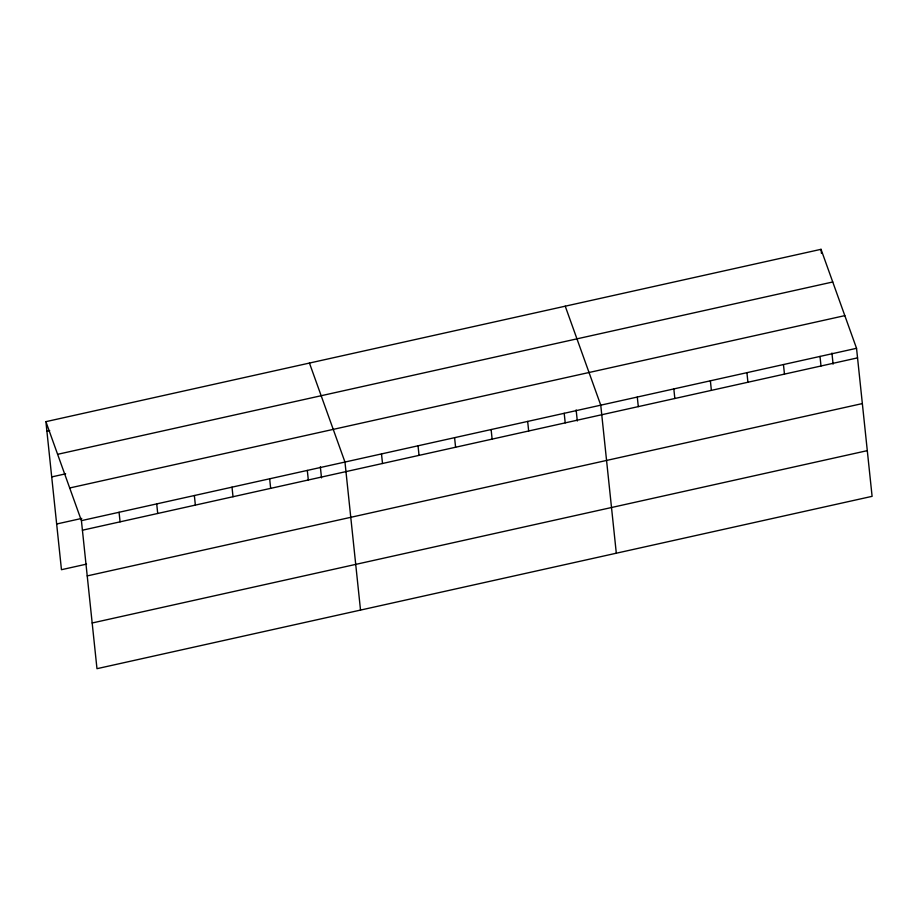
<?xml version="1.0" encoding="UTF-8"?>
<svg xmlns="http://www.w3.org/2000/svg" width="918" height="918" viewBox="0 0 918 918"><rect width="100%" height="100%" fill="white"/><g stroke="black" fill="none" stroke-linecap="round" stroke-linejoin="round"><path stroke-width="1.38" d="M45.9 421.66L821.025 249.317L856.54 348.301L872.1 496.34L96.975 668.683L81.415 520.644L45.9 421.66L61.46 569.699L86.556 564.122M46.91 431.231L49.698 430.611M57.616 454.318L832.741 281.987M51.706 476.924L65.648 473.826M69.699 487.974L844.824 315.631M56.652 524.006L81.759 518.418M81.415 520.644L856.54 348.301M82.425 530.214L857.55 357.871M87.221 575.907L862.346 403.576M92.167 622.989L867.292 450.646M565.236 306.187L600.751 405.171L616.311 553.221M309.446 363.058L344.961 462.041L360.522 610.091M821.025 249.317L821.461 253.425M831.926 353.051L833.096 364.125M820.004 356.425L821.002 365.995M783.456 364.549L784.465 374.119M746.919 372.674L747.918 382.244M710.371 380.798L711.381 390.368M673.835 388.922L674.833 398.492M637.287 397.046L638.297 406.617M576.137 409.921L577.307 420.995M564.203 413.295L565.213 422.865M527.666 421.419L528.676 431.001M491.119 429.544L492.128 439.125M454.582 437.668L455.592 447.25M418.034 445.792L419.044 455.374M381.498 453.917L382.508 463.498M320.348 466.792L321.507 477.876M307.312 470.418L308.31 479.988M269.662 478.783L270.661 488.365M232.013 487.16L233.011 496.73M194.364 495.525L195.362 505.095M156.714 503.902L157.712 513.472M119.065 512.267L120.074 521.837"/></g></svg>
